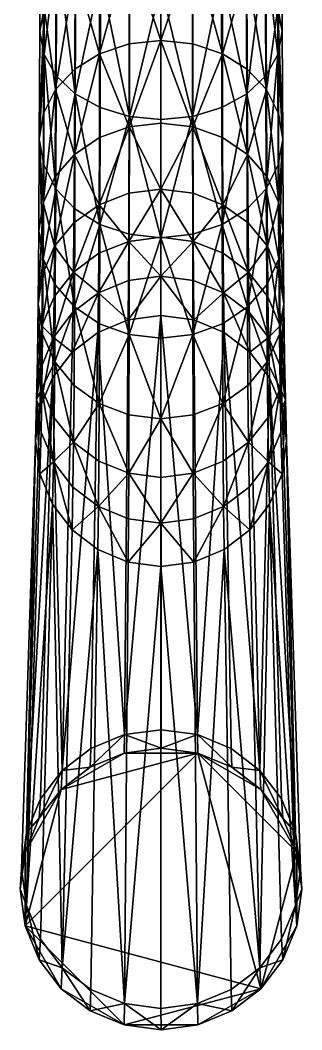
# Model space of a CAD drawing. Extents: x -28.1 to 28.1, y -28.1 to 28.1.
# Drawn here: x -0.93 to 0.93, y -28.14 to -21.49 of the extents above; entities that cross this region are included whole.
import ezdxf

# ---------------------------------------------------------------- set-up
doc = ezdxf.new("R2010")
doc.units = 0
doc.layers.add('STOOL', color=224, linetype='CONTINUOUS')

msp = doc.modelspace()

# ---------------------------------------------------------------- meshes
at = {"layer": 'STOOL', "color": 224}
mesh = msp.add_polyface(dxfattribs=at)
corners = [(-0.40381, -21.715105, 37.306679), (-0.210393, -22.19651, 36.242897), (-0.209499, -21.650274, 37.261395), (-0.000007, -21.627216, 37.2453), (-0.000007, -21.267843, 40.298767), (-0.207818, -22.127853, 39.262634), (-0.20694, -21.250027, 40.276226), (-0.000008, -22.148335, 39.282124), (-0.399026, -21.199873, 40.212822), (-0.400707, -22.070206, 39.207817), (-0.563754, -21.979181, 39.121307), (-0.561421, -21.120674, 40.112766), (-0.686253, -21.017355, 39.982368), (-0.689056, -21.860456, 39.008568), (-0.76871, -21.719707, 38.875053), (-0.765648, -20.894848, 39.827953), (-0.794235, -20.762646, 39.661526), (-0.797339, -21.567852, 38.731155), (-0.800778, -22.277838, 37.700417), (-0.769568, -21.4158, 38.587261), (-0.76664, -20.630241, 39.495098), (-0.68799, -20.507236, 39.340683), (-0.690558, -21.27457, 38.453751), (-0.693403, -21.950558, 37.471268), (-0.772811, -22.108141, 37.581554), (-0.56547, -21.155186, 38.341011), (-0.400763, -20.323349, 39.110229), (-0.402209, -21.063499, 38.254498), (-0.567756, -21.817373, 37.378139), (-0.208676, -21.005369, 38.19968), (-0.000007, -20.984695, 38.180195), (-0.206167, -20.28253, 41.167816), (-0.559369, -20.17416, 40.984871)]
mesh.append_faces([[corners[k] for k in face] for face in [(0, 1, 2), (4, 5, 6), (8, 5, 9), (8, 10, 11), (12, 10, 13), (12, 14, 15), (16, 14, 17), (16, 19, 20), (21, 19, 22), (23, 19, 24), (18, 19, 17), (26, 25, 27), (0, 25, 28), (23, 25, 22), (3, 29, 2), (0, 29, 27), (8, 31, 6), (12, 32, 11)]], dxfattribs={"vtx0": -1})
mesh.append_faces([[corners[k] for k in face] for face in [(3, 2, 1), (4, 7, 5), (8, 6, 5), (8, 9, 10), (12, 11, 10), (12, 13, 14), (16, 15, 14), (18, 17, 14), (16, 17, 19), (21, 20, 19), (23, 22, 19), (18, 24, 19), (21, 22, 25), (0, 27, 25), (23, 28, 25), (26, 27, 29), (3, 30, 29), (0, 2, 29), (4, 6, 31), (8, 11, 32)]], dxfattribs={"vtx2": -1})
mesh = msp.add_polyface(dxfattribs=at)
corners = [(-0.000007, -21.627216, 37.2453), (0.210379, -22.196508, 36.242897), (0.209485, -21.650272, 37.261395), (0.403796, -21.715105, 37.306679), (0.400749, -20.323351, 39.110229), (0.208662, -21.005369, 38.19968), (0.402195, -21.063499, 38.254498), (-0.000007, -20.984695, 38.180195), (0.565456, -21.155188, 38.341011), (0.687976, -20.507236, 39.340683), (0.690544, -21.274574, 38.453751), (0.693388, -21.950558, 37.471268), (0.567742, -21.817373, 37.378139), (0.769554, -21.415802, 38.587261), (0.766626, -20.630241, 39.495098), (0.79422, -20.762648, 39.661526), (0.797324, -21.567854, 38.731155), (0.800764, -22.277836, 37.70042), (0.772797, -22.108143, 37.581554), (0.768695, -21.719709, 38.875053), (0.765633, -20.89485, 39.827953), (0.686238, -21.017357, 39.982368), (0.689041, -21.860456, 39.008568), (0.563739, -21.979181, 39.121307), (0.561406, -21.120674, 40.112766), (0.399011, -21.199875, 40.212822), (0.400692, -22.070206, 39.207817), (0.207803, -22.127855, 39.262638), (0.206925, -21.250027, 40.27623), (-0.000007, -21.267843, 40.298767), (-0.000008, -22.148335, 39.282124), (0.559355, -20.17416, 40.984875), (0.206153, -20.28253, 41.167816)]
mesh.append_faces([[corners[k] for k in face] for face in [(0, 1, 2), (4, 5, 6), (3, 5, 2), (0, 5, 7), (9, 8, 10), (11, 8, 12), (3, 8, 6), (9, 13, 14), (15, 13, 16), (17, 13, 18), (11, 13, 10), (15, 19, 20), (21, 19, 22), (17, 19, 16), (21, 23, 24), (25, 23, 26), (25, 27, 28), (29, 27, 30), (25, 31, 24), (29, 32, 28)]], dxfattribs={"vtx0": -1})
mesh.append_faces([[corners[k] for k in face] for face in [(3, 2, 1), (3, 6, 5), (0, 2, 5), (4, 6, 8), (11, 10, 8), (3, 12, 8), (9, 10, 13), (15, 14, 13), (17, 16, 13), (11, 18, 13), (15, 16, 19), (21, 20, 19), (21, 22, 23), (25, 24, 23), (25, 26, 27), (29, 28, 27), (21, 24, 31), (25, 28, 32)]], dxfattribs={"vtx2": -1})
mesh = msp.add_polyface(dxfattribs=at)
corners = [(-0.407406, -22.708744, 35.177757), (-0.212358, -22.950151, 34.004456), (-0.211349, -22.633369, 35.153984), (-0.409367, -23.028894, 34.016644), (-0.000007, -22.606571, 35.145535), (-0.000007, -22.922157, 34.000126), (-0.692162, -22.604507, 37.929569), (-0.775787, -23.065653, 36.672504), (-0.772102, -22.447357, 37.819283), (-0.800778, -22.277838, 37.700417), (-0.804514, -22.880726, 36.580971), (-0.776332, -22.695652, 36.489437), (-0.772811, -22.108141, 37.581554), (-0.693403, -21.950558, 37.471268), (-0.696491, -22.523827, 36.40451), (-0.699793, -22.982584, 35.264168), (-0.570238, -22.378633, 36.332794), (-0.567756, -21.817373, 37.378139), (-0.40381, -21.715105, 37.306679), (-0.405548, -22.267166, 36.277767), (-0.572892, -22.82766, 35.215275), (-0.210393, -22.19651, 36.242897), (-0.000007, -21.627216, 37.2453), (-0.000007, -22.171385, 36.230499), (-0.402569, -22.838766, 38.094162), (-0.207818, -22.127853, 39.262634), (-0.208791, -22.903162, 38.139442), (-0.400707, -22.070206, 39.207817), (-0.000008, -22.926044, 38.15554), (-0.000008, -22.148335, 39.282124), (-0.563754, -21.979181, 39.121307), (-0.566339, -22.737095, 38.022697), (-0.689056, -21.860456, 39.008568), (-0.76871, -21.719707, 38.875053)]
mesh.append_faces([[corners[k] for k in face] for face in [(0, 1, 2), (4, 1, 5), (6, 7, 8), (9, 7, 10), (9, 11, 12), (13, 11, 14), (13, 16, 17), (18, 16, 19), (0, 16, 20), (15, 16, 14), (22, 21, 23), (4, 21, 2), (0, 21, 19), (24, 25, 26), (28, 25, 29), (6, 30, 31), (24, 30, 27), (9, 33, 8), (6, 33, 32)]], dxfattribs={"vtx0": -1})
mesh.append_faces([[corners[k] for k in face] for face in [(0, 3, 1), (4, 2, 1), (9, 8, 7), (9, 10, 11), (13, 12, 11), (15, 14, 11), (13, 14, 16), (18, 17, 16), (0, 19, 16), (15, 20, 16), (18, 19, 21), (4, 23, 21), (0, 2, 21), (24, 27, 25), (28, 26, 25), (6, 32, 30), (24, 31, 30), (6, 8, 33)]], dxfattribs={"vtx2": -1})
mesh = msp.add_polyface(dxfattribs=at)
corners = [(-0.000007, -22.606571, 35.145535), (0.212344, -22.950151, 34.004459), (0.211335, -22.633369, 35.153984), (-0.000007, -22.922157, 34.000126), (0.407392, -22.708744, 35.177757), (0.409353, -23.028894, 34.016644), (-0.000007, -21.627216, 37.2453), (-0.000007, -22.171385, 36.230499), (0.210379, -22.196508, 36.242897), (0.403796, -21.715105, 37.306679), (0.405533, -22.267166, 36.277767), (0.570224, -22.378635, 36.332794), (0.567742, -21.817373, 37.378139), (0.693388, -21.950558, 37.471268), (0.696477, -22.523827, 36.40451), (0.699779, -22.982584, 35.264168), (0.572878, -22.827662, 35.215275), (0.776318, -22.695654, 36.489437), (0.772797, -22.108143, 37.581554), (0.800764, -22.277836, 37.70042), (0.804499, -22.880726, 36.580971), (0.775772, -23.065651, 36.672504), (0.772087, -22.447357, 37.819283), (0.692147, -22.604506, 37.929569), (0.768695, -21.719709, 38.875053), (0.689041, -21.860456, 39.008568), (0.402554, -22.838766, 38.094162), (0.563739, -21.979181, 39.121307), (0.566324, -22.737095, 38.022697), (0.400692, -22.070206, 39.207817), (-0.000008, -22.926044, 38.15554), (0.207803, -22.127855, 39.262638), (0.208775, -22.903162, 38.139442), (-0.000008, -22.148335, 39.282124)]
mesh.append_faces([[corners[k] for k in face] for face in [(0, 1, 2), (4, 1, 5), (9, 8, 10), (4, 8, 2), (0, 8, 7), (9, 11, 12), (13, 11, 14), (15, 11, 16), (4, 11, 10), (13, 17, 18), (19, 17, 20), (15, 17, 14), (19, 21, 22), (23, 24, 22), (26, 27, 28), (23, 27, 25), (30, 31, 32), (26, 31, 29)]], dxfattribs={"vtx0": -1})
mesh.append_faces([[corners[k] for k in face] for face in [(0, 3, 1), (4, 2, 1), (6, 7, 8), (4, 10, 8), (0, 2, 8), (9, 10, 11), (13, 12, 11), (15, 14, 11), (4, 16, 11), (13, 14, 17), (19, 18, 17), (19, 20, 21), (23, 22, 21), (23, 25, 24), (19, 22, 24), (26, 29, 27), (23, 28, 27), (30, 33, 31), (26, 32, 31)]], dxfattribs={"vtx2": -1})
mesh = msp.add_polyface(dxfattribs=at)
corners = [(-0.412025, -23.288685, 32.439358), (-0.579462, -23.416468, 32.444511), (-0.584874, -23.678844, 30.090857), (-0.215719, -23.466885, 30.09063), (-0.21373, -23.20771, 32.436092), (-0.415864, -23.549097, 30.090717), (-0.000007, -23.178926, 32.434933), (-0.000005, -23.437656, 30.090599), (-0.808506, -23.363529, 35.384476), (-0.784067, -23.506718, 34.090614), (-0.780097, -23.165966, 35.322071), (-0.699793, -22.982584, 35.264168), (-0.703277, -23.315041, 34.060936), (-0.707932, -23.582987, 32.451229), (-0.575692, -23.153145, 34.035873), (-0.572892, -22.82766, 35.215275), (-0.407406, -22.708744, 35.177757), (-0.409367, -23.028894, 34.016644), (-0.212358, -22.950151, 34.004456), (-0.000007, -22.922157, 34.000126), (-0.000008, -22.926044, 38.15554), (-0.209848, -23.563103, 36.919048), (-0.208791, -22.903162, 38.139442), (-0.000008, -23.588085, 36.931442), (-0.402569, -22.838766, 38.094162), (-0.404593, -23.492802, 36.884178), (-0.569147, -23.381824, 36.829147), (-0.566339, -22.737095, 38.022697), (-0.692162, -22.604507, 37.929569), (-0.695536, -23.237123, 36.757431), (-0.699142, -23.744116, 35.504784), (-0.775787, -23.065653, 36.672504), (-0.779725, -23.560986, 35.446884), (-0.804514, -22.880726, 36.580971), (-0.776332, -22.695652, 36.489437)]
mesh.append_faces([[corners[k] for k in face] for face in [(0, 3, 4), (6, 3, 7), (8, 9, 10), (11, 9, 12), (11, 14, 15), (16, 14, 17), (0, 14, 1), (13, 14, 12), (6, 18, 4), (0, 18, 17), (20, 21, 22), (24, 21, 25), (24, 26, 27), (28, 26, 29), (8, 31, 32), (30, 31, 29), (11, 34, 10), (8, 34, 33)]], dxfattribs={"vtx0": -1})
mesh.append_faces([[corners[k] for k in face] for face in [(0, 1, 2), (0, 5, 3), (6, 4, 3), (11, 10, 9), (13, 12, 9), (11, 12, 14), (16, 15, 14), (0, 17, 14), (13, 1, 14), (6, 19, 18), (0, 4, 18), (20, 23, 21), (24, 22, 21), (24, 25, 26), (28, 27, 26), (30, 29, 26), (28, 29, 31), (8, 33, 31), (30, 32, 31), (8, 10, 34)]], dxfattribs={"vtx2": -1})
mesh = msp.add_polyface(dxfattribs=at)
corners = [(-0.000007, -23.178926, 32.434933), (0.215708, -23.466883, 30.09063), (0.213716, -23.20771, 32.436092), (-0.000005, -23.437656, 30.090599), (0.412011, -23.288685, 32.439362), (0.415854, -23.549099, 30.090717), (0.584864, -23.678844, 30.090857), (0.579448, -23.41647, 32.444511), (0.212344, -22.950151, 34.004459), (0.409353, -23.028894, 34.016644), (-0.000007, -22.922157, 34.000126), (0.407392, -22.708744, 35.177757), (0.575678, -23.153145, 34.035873), (0.572878, -22.827662, 35.215275), (0.699779, -22.982584, 35.264168), (0.703263, -23.315041, 34.060936), (0.707918, -23.582987, 32.451233), (0.784053, -23.506718, 34.090614), (0.780082, -23.165966, 35.322071), (0.808491, -23.363529, 35.384476), (0.776318, -22.695654, 36.489437), (0.804499, -22.880726, 36.580971), (0.692147, -22.604506, 37.929569), (0.775772, -23.065651, 36.672504), (0.695521, -23.237122, 36.757431), (0.699127, -23.744114, 35.504784), (0.77971, -23.560986, 35.446884), (0.569132, -23.381824, 36.829147), (0.566324, -22.737095, 38.022697), (0.402554, -22.838766, 38.094162), (0.404577, -23.492802, 36.884178), (0.209832, -23.563103, 36.919048), (0.208775, -22.903162, 38.139442), (-0.000008, -22.926044, 38.15554), (-0.000008, -23.588085, 36.931442)]
mesh.append_faces([[corners[k] for k in face] for face in [(0, 1, 2), (4, 1, 5), (4, 6, 7), (4, 8, 2), (0, 8, 10), (11, 12, 13), (14, 12, 15), (16, 12, 7), (4, 12, 9), (14, 17, 18), (16, 17, 15), (19, 20, 18), (22, 23, 24), (25, 23, 26), (19, 23, 21), (22, 27, 28), (29, 27, 30), (25, 27, 24), (29, 31, 32), (33, 31, 34)]], dxfattribs={"vtx0": -1})
mesh.append_faces([[corners[k] for k in face] for face in [(0, 3, 1), (4, 2, 1), (4, 9, 8), (0, 2, 8), (11, 9, 12), (14, 13, 12), (16, 15, 12), (4, 7, 12), (14, 15, 17), (19, 18, 17), (19, 21, 20), (14, 18, 20), (25, 24, 23), (19, 26, 23), (22, 24, 27), (29, 28, 27), (29, 30, 31), (33, 32, 31)]], dxfattribs={"vtx2": -1})
mesh = msp.add_polyface(dxfattribs=at)
corners = [(-0.707843, -24.402327, 32.484287), (-0.796739, -24.479784, 30.091713), (-0.789273, -24.205177, 32.476334), (-0.818238, -23.992683, 32.467758), (-0.825952, -24.263973, 30.09148), (-0.79674, -24.048166, 30.091251), (-0.789324, -23.780172, 32.459183), (-0.707932, -23.582987, 32.451229), (-0.714562, -23.847931, 30.091038), (-0.584874, -23.678844, 30.090857), (-0.579462, -23.416468, 32.444511), (-0.412025, -23.288685, 32.439358), (-0.415864, -23.549097, 30.090717), (-0.000008, -24.119072, 35.623425), (-0.212168, -24.475679, 34.240746), (-0.210977, -24.092377, 35.614975), (-0.000008, -24.50362, 34.245079), (-0.406755, -24.017258, 35.591198), (-0.409034, -24.397072, 34.228561), (-0.575311, -24.273005, 34.209328), (-0.572148, -23.898689, 35.55368), (-0.699142, -23.744116, 35.504784), (-0.702944, -24.111294, 34.184265), (-0.783877, -23.919748, 34.154587), (-0.779725, -23.560986, 35.446884), (-0.808506, -23.363529, 35.384476), (-0.812716, -23.713261, 34.122601), (-0.784067, -23.506718, 34.090614), (-0.209848, -23.563103, 36.919048), (-0.404593, -23.492802, 36.884178), (-0.000008, -23.588085, 36.931442), (-0.569147, -23.381824, 36.829147)]
mesh.append_faces([[corners[k] for k in face] for face in [(0, 1, 2), (3, 1, 4), (3, 5, 6), (7, 5, 8), (7, 9, 10), (11, 9, 12), (13, 14, 15), (17, 14, 18), (17, 19, 20), (21, 19, 22), (21, 23, 24), (25, 23, 26), (3, 23, 2), (0, 23, 22), (7, 27, 6), (3, 27, 26), (17, 28, 15), (13, 28, 30), (21, 31, 20), (17, 31, 29)]], dxfattribs={"vtx0": -1})
mesh.append_faces([[corners[k] for k in face] for face in [(3, 2, 1), (3, 4, 5), (7, 6, 5), (7, 8, 9), (13, 16, 14), (17, 15, 14), (17, 18, 19), (21, 20, 19), (0, 22, 19), (21, 22, 23), (25, 24, 23), (3, 26, 23), (0, 2, 23), (25, 26, 27), (3, 6, 27), (17, 29, 28), (13, 15, 28), (17, 20, 31)]], dxfattribs={"vtx2": -1})
mesh = msp.add_polyface(dxfattribs=at)
corners = [(0.412011, -23.288685, 32.439362), (0.415854, -23.549099, 30.090717), (0.584864, -23.678844, 30.090857), (0.707918, -23.582987, 32.451233), (0.714551, -23.847931, 30.091038), (0.579448, -23.41647, 32.444511), (0.79673, -24.048166, 30.091251), (0.78931, -23.780172, 32.459187), (0.818224, -23.99268, 32.467758), (0.825941, -24.263973, 30.091482), (0.796728, -24.479784, 30.091713), (0.789259, -24.205177, 32.476334), (0.707828, -24.402328, 32.484287), (0.808491, -23.363529, 35.384476), (0.784053, -23.506718, 34.090614), (0.812702, -23.713261, 34.122601), (0.783862, -23.91975, 34.154587), (0.77971, -23.560986, 35.446884), (0.699127, -23.744114, 35.504784), (0.702929, -24.111294, 34.184265), (0.575296, -24.273006, 34.209328), (0.572132, -23.898689, 35.55368), (0.40674, -24.017258, 35.591198), (0.409018, -24.397072, 34.228561), (0.212152, -24.475681, 34.240746), (0.210962, -24.092377, 35.614975), (-0.000008, -24.119072, 35.623425), (-0.000008, -24.50362, 34.245079), (0.569132, -23.381824, 36.829147), (0.404577, -23.492802, 36.884178), (0.209832, -23.563103, 36.919048), (-0.000008, -23.588085, 36.931442)]
mesh.append_faces([[corners[k] for k in face] for face in [(3, 2, 4), (3, 6, 7), (8, 6, 9), (8, 10, 11), (13, 14, 15), (8, 14, 7), (13, 16, 17), (18, 16, 19), (12, 16, 11), (8, 16, 15), (18, 20, 21), (22, 20, 23), (12, 20, 19), (22, 24, 25), (26, 24, 27), (22, 28, 21), (26, 30, 25), (22, 30, 29)]], dxfattribs={"vtx0": -1})
mesh.append_faces([[corners[k] for k in face] for face in [(0, 1, 2), (3, 5, 2), (3, 4, 6), (8, 7, 6), (8, 9, 10), (12, 11, 10), (8, 15, 14), (3, 7, 14), (13, 15, 16), (18, 17, 16), (12, 19, 16), (8, 11, 16), (18, 19, 20), (22, 21, 20), (22, 23, 24), (26, 25, 24), (22, 29, 28), (18, 21, 28), (26, 31, 30), (22, 25, 30)]], dxfattribs={"vtx2": -1})
mesh = msp.add_polyface(dxfattribs=at)
corners = [(-0.000006, -25.090286, 30.092365), (-0.239612, -27.96711, 1.243763), (-0.215718, -25.06106, 30.092333), (-0.415862, -24.978848, 30.092245), (-0.649659, -27.731775, 1.243763), (-0.584872, -24.849102, 30.092106), (-0.71456, -24.680017, 30.091927), (-0.884994, -27.321728, 1.243763), (-0.796739, -24.479784, 30.091713), (-0.825952, -24.263973, 30.09148), (-0.917442, -27.082119, 1.243763), (-0.884994, -26.842512, 1.243763), (-0.79674, -24.048166, 30.091251), (-0.714562, -23.847931, 30.091038), (-0.793712, -26.620197, 1.243763), (-0.649658, -26.432465, 1.243763), (-0.584874, -23.678844, 30.090857), (-0.415864, -23.549097, 30.090717), (-0.461927, -26.28841, 1.243763), (-0.239612, -26.197128, 1.243763), (-0.215719, -23.466885, 30.09063), (-0.000005, -23.437656, 30.090599), (-0.000004, -26.16468, 1.243763), (-0.000004, -26.287041), (-0.241995, -26.319813), (-0.466523, -26.412003), (-0.000008, -24.806238, 32.500587), (-0.21368, -24.777468, 32.499428), (-0.411936, -24.696531, 32.496159), (-0.57936, -24.568796, 32.491005), (-0.707843, -24.402327, 32.484287), (-0.212168, -24.475679, 34.240746), (-0.409034, -24.397072, 34.228561), (-0.000008, -24.50362, 34.245079), (-0.575311, -24.273005, 34.209328)]
mesh.append_faces([[corners[k] for k in face] for face in [(0, 1, 2), (3, 4, 5), (6, 7, 8), (9, 7, 10), (9, 11, 12), (13, 11, 14), (13, 15, 16), (17, 15, 18), (17, 19, 20), (21, 19, 22), (23, 19, 24), (25, 19, 18), (26, 2, 27), (28, 2, 3), (28, 5, 29), (30, 5, 6), (28, 31, 27), (26, 31, 33), (30, 34, 29), (28, 34, 32)]], dxfattribs={"vtx0": -1})
mesh.append_faces([[corners[k] for k in face] for face in [(3, 2, 1), (6, 5, 4), (9, 8, 7), (9, 10, 11), (13, 12, 11), (13, 14, 15), (17, 16, 15), (17, 18, 19), (21, 20, 19), (23, 22, 19), (26, 0, 2), (28, 27, 2), (28, 3, 5), (30, 29, 5), (30, 6, 8), (28, 32, 31), (26, 27, 31), (28, 29, 34)]], dxfattribs={"vtx2": -1})
mesh = msp.add_polyface(dxfattribs=at)
corners = [(-0.000005, -23.437656, 30.090599), (0.239603, -26.19713, 1.243763), (0.215708, -23.466883, 30.09063), (-0.000004, -26.16468, 1.243763), (0.415854, -23.549099, 30.090717), (0.461919, -26.28841, 1.243763), (0.466515, -26.412003), (-0.000004, -26.287041), (0.241988, -26.319813), (0.64965, -26.432465, 1.243763), (0.584864, -23.678844, 30.090857), (0.714551, -23.847931, 30.091038), (0.793703, -26.620197, 1.243763), (0.884986, -26.84251, 1.243763), (0.79673, -24.048166, 30.091251), (0.825941, -24.263973, 30.091482), (0.917434, -27.082119, 1.243763), (0.884985, -27.321728, 1.243763), (0.796728, -24.479784, 30.091713), (0.714549, -24.680019, 30.091927), (0.64965, -27.731775, 1.243763), (0.584861, -24.849102, 30.092108), (0.415851, -24.978848, 30.092247), (0.239603, -27.96711, 1.243763), (0.215706, -25.06106, 30.092333), (-0.000006, -25.090286, 30.092365), (0.707828, -24.402328, 32.484287), (0.579345, -24.568798, 32.491005), (0.411921, -24.696531, 32.496159), (0.213665, -24.77747, 32.499428), (-0.000008, -24.806238, 32.500587), (0.575296, -24.273006, 34.209328), (0.409018, -24.397072, 34.228561), (0.212152, -24.475681, 34.240746), (-0.000008, -24.50362, 34.245079)]
mesh.append_faces([[corners[k] for k in face] for face in [(0, 1, 2), (4, 1, 5), (7, 1, 3), (4, 9, 10), (11, 9, 12), (11, 13, 14), (15, 13, 16), (15, 17, 18), (19, 20, 21), (22, 23, 24), (26, 18, 19), (26, 21, 27), (28, 21, 22), (28, 24, 29), (30, 24, 25), (28, 31, 27), (30, 33, 29), (28, 33, 32)]], dxfattribs={"vtx0": -1})
mesh.append_faces([[corners[k] for k in face] for face in [(0, 3, 1), (4, 2, 1), (6, 5, 1), (7, 8, 1), (4, 5, 9), (11, 10, 9), (11, 12, 13), (15, 14, 13), (15, 16, 17), (19, 18, 17), (22, 21, 20), (25, 24, 23), (26, 19, 21), (28, 27, 21), (28, 22, 24), (30, 29, 24), (28, 32, 31), (26, 27, 31), (30, 34, 33), (28, 29, 33)]], dxfattribs={"vtx2": -1})
mesh = msp.add_polyface(dxfattribs=at)
corners = [(-0.000006, -25.090286, 30.092365), (-0.000005, -27.999557, 1.243763), (-0.239612, -27.96711, 1.243763), (-0.415862, -24.978848, 30.092245), (-0.461928, -27.875828, 1.243763), (-0.466523, -28.015213), (-0.241996, -28.107405), (-0.000004, -28.140179), (-0.649659, -27.731775, 1.243763), (-0.71456, -24.680017, 30.091927), (-0.793712, -27.544044, 1.243763), (-0.801609, -27.680126), (-0.656122, -27.869726), (-0.884994, -27.321728, 1.243763), (-0.92657, -27.213608), (-0.893799, -27.455601), (-0.917442, -27.082119, 1.243763), (-0.801609, -26.747091), (-0.884994, -26.842512, 1.243763), (-0.893799, -26.971619), (-0.793712, -26.620197, 1.243763), (-0.466523, -26.412003), (-0.649658, -26.432465, 1.243763), (-0.656122, -26.557491), (-0.461927, -26.28841, 1.243763), (-0.241995, -26.319813), (-0.239612, -26.197128, 1.243763), (0.241988, -26.319813), (0.241987, -28.107407), (0.656114, -27.869728)]
mesh.append_faces([[corners[k] for k in face] for face in [(3, 2, 4), (5, 2, 6), (7, 2, 1), (9, 8, 10), (11, 8, 12), (5, 8, 4), (14, 13, 15), (11, 13, 10), (17, 18, 19), (14, 18, 16), (21, 22, 23), (17, 22, 20)]], dxfattribs={"vtx0": -1})
mesh.append_faces([[corners[k] for k in face] for face in [(23, 15, 27), (12, 6, 15), (19, 15, 23), (25, 23, 27), (6, 29, 15)]], dxfattribs={"vtx0": -1, "vtx1": -1, "vtx2": -1})
mesh.append_faces([[corners[k] for k in face] for face in [(7, 28, 6), (5, 6, 12), (11, 12, 15), (14, 15, 19), (17, 19, 23), (21, 23, 25)]], dxfattribs={"vtx1": -1})
mesh.append_faces([[corners[k] for k in face] for face in [(0, 1, 2), (5, 4, 2), (7, 6, 2), (3, 4, 8), (11, 10, 8), (5, 12, 8), (9, 10, 13), (14, 16, 13), (11, 15, 13), (17, 20, 18), (14, 19, 18), (21, 24, 22), (17, 23, 22), (21, 25, 26)]], dxfattribs={"vtx2": -1})
mesh = msp.add_polyface(dxfattribs=at)
corners = [(0.466515, -26.412003), (0.239603, -26.19713, 1.243763), (0.241988, -26.319813), (0.801601, -26.747089), (0.64965, -26.432465, 1.243763), (0.656114, -26.557491), (0.793703, -26.620197, 1.243763), (0.461919, -26.28841, 1.243763), (0.926562, -27.21361), (0.884986, -26.84251, 1.243763), (0.893791, -26.971619), (0.917434, -27.082119, 1.243763), (0.714549, -24.680019, 30.091927), (0.884985, -27.321728, 1.243763), (0.793703, -27.544044, 1.243763), (0.8016, -27.680128), (0.893791, -27.455601), (0.64965, -27.731775, 1.243763), (0.415851, -24.978848, 30.092247), (0.461918, -27.875828, 1.243763), (0.466514, -28.015217), (0.656114, -27.869728), (0.239603, -27.96711, 1.243763), (-0.000006, -25.090286, 30.092365), (-0.000005, -27.999557, 1.243763), (-0.000004, -28.140179), (0.241987, -28.107407), (-0.000004, -26.287041), (-0.241995, -26.319813), (-0.241996, -28.107405), (-0.893799, -27.455601)]
mesh.append_faces([[corners[k] for k in face] for face in [(0, 1, 2), (3, 4, 5), (0, 4, 7), (8, 9, 10), (3, 9, 6), (12, 13, 14), (15, 13, 16), (8, 13, 11), (18, 17, 19), (20, 17, 21), (15, 17, 14), (23, 22, 24), (25, 22, 26), (20, 22, 19)]], dxfattribs={"vtx0": -1})
mesh.append_faces([[corners[k] for k in face] for face in [(5, 2, 10), (16, 10, 21), (26, 21, 29), (10, 2, 21), (21, 2, 30)]], dxfattribs={"vtx0": -1, "vtx1": -1, "vtx2": -1})
mesh.append_faces([[corners[k] for k in face] for face in [(0, 2, 5), (3, 5, 10), (8, 10, 16), (15, 16, 21), (20, 21, 26), (27, 28, 2)]], dxfattribs={"vtx1": -1})
mesh.append_faces([[corners[k] for k in face] for face in [(3, 6, 4), (0, 5, 4), (8, 11, 9), (3, 10, 9), (15, 14, 13), (8, 16, 13), (12, 14, 17), (20, 19, 17), (15, 21, 17), (18, 19, 22), (25, 24, 22), (20, 26, 22)]], dxfattribs={"vtx2": -1})

doc.saveas('drawing.dxf')
